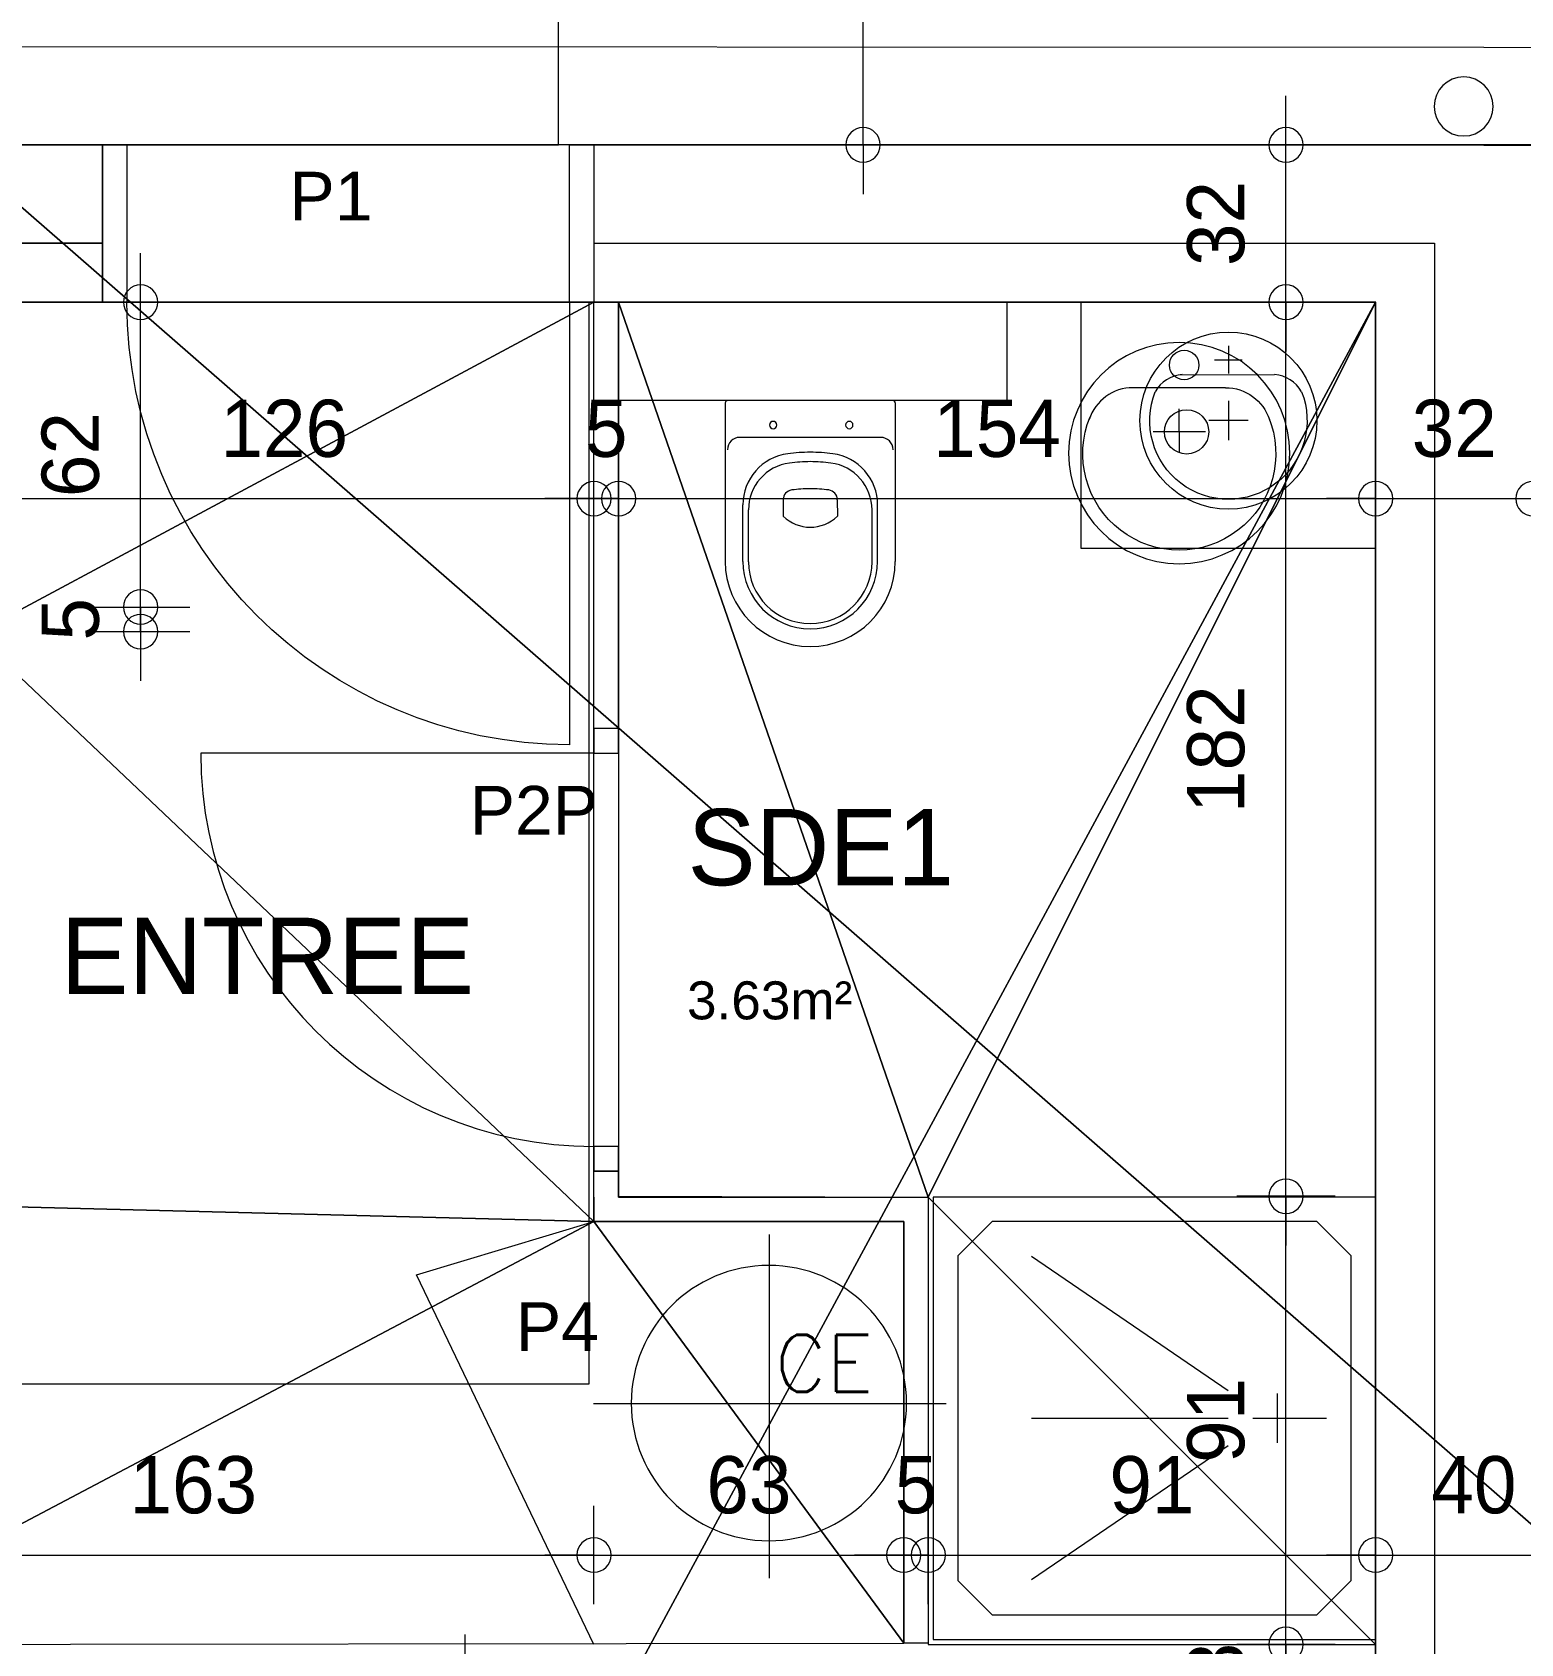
# Model space of a CAD drawing. Header units: metres. Extents: x -36.1 to 26, y -0.1 to 41.9.
# Drawn here: x -4.231 to -1.203, y 8.022 to 11.3 of the extents above; entities that cross this region are included whole.
import ezdxf
from ezdxf.enums import TextEntityAlignment as Align
from ezdxf.lldxf.tags import DXFTag

# ---------------------------------------------------------------- set-up
doc = ezdxf.new("R2010")
doc.units = ezdxf.units.M
doc.header["$MEASUREMENT"] = 0
for name, color, linetype in [('Calque commun', 7, 'Continuous'), ('Calque2', 7, 'Continuous'), ('Calque7', 7, 'Continuous'), ('Calque90', 7, 'Continuous'), ('Textes', 7, 'Continuous')]:
    doc.layers.add(name, color=color, linetype=linetype)
doc.styles.add('Arial4', font='arial.ttf', dxfattribs={"height": 0.077313})
doc.styles.add('Arial5', font='arial.ttf', dxfattribs={"height": 0.098961})
doc.styles.add('Century Gothic', font='GOTHIC.TTF', dxfattribs={"height": 0.155151})
doc.styles.add('Century Gothic Gras', font='txt.shx', dxfattribs={"height": 0.116336})
doc.styles.add('Century Gothic2', font='GOTHIC.TTF', dxfattribs={"height": 0.116363})
tags = doc.linetypes.add('HIDDEN', pattern=[0.375, 0.25, -0.125]).pattern_tags.tags
tags[6:7] = [DXFTag(74, 4), DXFTag(75, 0), DXFTag(340, '0'), DXFTag(46, 1.0), DXFTag(50, 0.0), DXFTag(44, 0.0), DXFTag(45, 0.0)]
tags[4:5] = [DXFTag(74, 4), DXFTag(75, 0), DXFTag(340, '0'), DXFTag(46, 1.0), DXFTag(50, 0.0), DXFTag(44, 0.0), DXFTag(45, 0.0)]
tags = doc.linetypes.add('HIDDEN2', pattern=[0.1875, 0.125, -0.0625]).pattern_tags.tags
tags[6:7] = [DXFTag(74, 4), DXFTag(75, 0), DXFTag(340, '0'), DXFTag(46, 1.0), DXFTag(50, 0.0), DXFTag(44, 0.0), DXFTag(45, 0.0)]
tags[4:5] = [DXFTag(74, 4), DXFTag(75, 0), DXFTag(340, '0'), DXFTag(46, 1.0), DXFTag(50, 0.0), DXFTag(44, 0.0), DXFTag(45, 0.0)]

# ---------------------------------------------------------------- blocks, each defined once
blk = doc.blocks.new('Block8405')
at = {"layer": 'Calque commun', "color": 7, "linetype": 'Continuous', "lineweight": 18}
for p, q in [((-4.3986, 11.0709), (-4.0886, 11.0709)), ((-3.0886, 11.0709), (-1.1786, 11.0709))]:
    blk.add_line(p, q, dxfattribs=at)
at = {"layer": 'Calque commun', "color": 7, "linetype": 'Continuous', "lineweight": 9}
for p, q in [((-4.5986, 10.8709), (-4.0886, 10.8709)), ((-3.0886, 10.8709), (-1.3786, 10.8709)), ((-4.7186, 10.7509), (-4.0886, 10.7509)), ((-3.0886, 10.7509), (-1.4986, 10.7509))]:
    blk.add_line(p, q, dxfattribs=at)
blk = doc.blocks.new('Block8406')
at = {"layer": 'Calque commun', "color": 7, "linetype": 'Continuous', "lineweight": 9}
for p, q in [((-1.3786, 10.8709), (-1.3786, 4.671)), ((-1.4986, 10.7509), (-1.4986, 4.671))]:
    blk.add_line(p, q, dxfattribs=at)
blk = doc.blocks.new('@PRES_1_$$_1-29')
at = {"layer": 'Calque commun', "color": 5, "linetype": 'Continuous', "lineweight": 9}
blk.add_line((0.05, 0.32), (0.05, 1.22), dxfattribs=at)
at = {"layer": 'Calque commun', "color": 5, "linetype": 'Continuous', "lineweight": 9, "extrusion": (0, 0, -1)}
blk.add_arc((-0.05, 0.32), 0.9, 90, 180, dxfattribs=at)
at = {"layer": 'Calque commun', "color": 5, "linetype": 'Continuous', "lineweight": 9}
mesh = blk.add_polyface(dxfattribs=at)
corners = [(0, 0), (0, 0.32), (0.05, 0.32), (0.05, 0)]
mesh.append_faces([[corners[k] for k in face] for face in [(0, 1, 2, 3)]], dxfattribs={"color": 5})
mesh = blk.add_polyface(dxfattribs=at)
corners = [(0.95, 0), (0.95, 0.32), (1, 0.32), (1, 0)]
mesh.append_faces([[corners[k] for k in face] for face in [(0, 1, 2, 3)]], dxfattribs={"color": 5})
blk = doc.blocks.new('@PRES_1_$$_1-20')
at = {"layer": 'Calque commun', "color": 7, "linetype": 'Continuous', "lineweight": 9}
blk.add_line((0, 0), (0, 0.32), dxfattribs=at)
blk = doc.blocks.new('@PRES_1_$$_1-21')
at = {"layer": 'Calque commun', "color": 7, "linetype": 'Continuous', "lineweight": 9}
blk.add_line((0, 0), (0, 0.32), dxfattribs=at)
blk = doc.blocks.new('INTER_2D_COMB11')
at = {"layer": 'Calque commun', "color": 0, "linetype": 'ByBlock', "lineweight": -2}
blk.add_blockref('@PRES_1_$$_1-29', (0, 0), dxfattribs=at)
at = {"layer": 'Calque7', "color": 0, "linetype": 'ByBlock', "lineweight": -2}
blk.add_blockref('@PRES_1_$$_1-20', (0, 0), dxfattribs=at)
at = {"layer": 'Calque7', "color": 0, "linetype": 'ByBlock', "lineweight": -2, "extrusion": (0, 0, -1), "xscale": -1, "yscale": -1, "zscale": -1, "rotation": -180}
blk.add_blockref('@PRES_1_$$_1-21', (-1, 0), dxfattribs=at)
blk = doc.blocks.new('PLACED_COMB11')
at = {"layer": 'Calque commun', "color": 0, "linetype": 'ByBlock', "lineweight": -2}
blk.add_blockref('INTER_2D_COMB11', (0, 0), dxfattribs=at)
blk = doc.blocks.new('douche90')
at = {"layer": 'Calque90', "color": 6, "linetype": 'Continuous', "lineweight": 9}
for p, q in [((0, 0, -10), (0, 0.9, -10)), ((0, 0.9, -10), (0.9, 0.9, -10)), ((0.9, 0.9, -10), (0.9, 0, -10)), ((0.05, 0.7803, -10), (0.1197, 0.85, -10)), ((0.1197, 0.85, -10), (0.7803, 0.85, -10)), ((0.7803, 0.85, -10), (0.85, 0.7803, -10)), ((0.05, 0.1197, -10), (0.05, 0.7803, -10)), ((0.3, 0.5058, -10), (0.7, 0.7788, -10)), ((0.85, 0.7803, -10), (0.85, 0.1197, -10)), ((0.2, 0.5, -10), (0.2, 0.4, -10)), ((0.25, 0.45, -10), (0.1, 0.45, -10)), ((0.7, 0.45, -10), (0.3, 0.45, -10)), ((0.3, 0.3942, -10), (0.7, 0.1212, -10)), ((0.1197, 0.05, -10), (0.05, 0.1197, -10)), ((0.85, 0.1197, -10), (0.7803, 0.05, -10)), ((0.7803, 0.05, -10), (0.1197, 0.05, -10)), ((0.9, 0, -10), (0, 0, -10))]:
    blk.add_line(p, q, dxfattribs=at)
blk = doc.blocks.new('@PRES_1_$$_1-30')
at = {"layer": 'Calque commun', "color": 5, "linetype": 'Continuous', "lineweight": 9}
blk.add_line((0.05, 0.05), (0.05, 0.85), dxfattribs=at)
at = {"layer": 'Calque commun', "color": 5, "linetype": 'Continuous', "lineweight": 9, "extrusion": (0, 0, -1)}
blk.add_arc((-0.05, 0.05), 0.8, 90, 180, dxfattribs=at)
at = {"layer": 'Calque commun', "color": 5, "linetype": 'Continuous', "lineweight": 9}
mesh = blk.add_polyface(dxfattribs=at)
corners = [(0, 0), (0, 0.05), (0.05, 0.05), (0.05, 0)]
mesh.append_faces([[corners[k] for k in face] for face in [(0, 1, 2, 3)]], dxfattribs={"color": 5})
mesh = blk.add_polyface(dxfattribs=at)
corners = [(0.85, 0), (0.85, 0.05), (0.9, 0.05), (0.9, 0)]
mesh.append_faces([[corners[k] for k in face] for face in [(0, 1, 2, 3)]], dxfattribs={"color": 5})
blk = doc.blocks.new('@PRES_1_$$_1-31')
at = {"layer": 'Calque commun', "color": 0, "linetype": 'Continuous', "lineweight": 9}
blk.add_line((0, 0), (0, 0.05), dxfattribs=at)
blk = doc.blocks.new('@PRES_1_$$_1-32')
at = {"layer": 'Calque commun', "color": 0, "linetype": 'Continuous', "lineweight": 9}
blk.add_line((0, 0), (0, 0.05), dxfattribs=at)
blk = doc.blocks.new('INTER_2D_COMB12')
at = {"layer": 'Calque commun', "color": 0, "linetype": 'ByBlock', "lineweight": -2}
blk.add_blockref('@PRES_1_$$_1-30', (0, 0), dxfattribs=at)
at = {"layer": 'Calque commun', "color": 15, "linetype": 'ByBlock', "lineweight": -2}
blk.add_blockref('@PRES_1_$$_1-31', (0, 0), dxfattribs=at)
at = {"layer": 'Calque commun', "color": 15, "linetype": 'ByBlock', "lineweight": -2, "extrusion": (0, 0, -1), "xscale": -1, "yscale": -1, "zscale": -1, "rotation": -180}
blk.add_blockref('@PRES_1_$$_1-32', (-0.9, 0), dxfattribs=at)
blk = doc.blocks.new('PLACED_COMB12')
at = {"layer": 'Calque commun', "color": 0, "linetype": 'ByBlock', "lineweight": -2}
blk.add_blockref('INTER_2D_COMB12', (0, 0), dxfattribs=at)
blk = doc.blocks.new('120x220')
at = {"layer": 'Calque commun', "color": 7, "linetype": 'HIDDEN', "lineweight": 9}
mesh = blk.add_polyface(dxfattribs=at)
corners = [(0, 2.2), (0, 0), (1.2, 0), (1.2, 2.2)]
mesh.append_faces([[corners[k] for k in face] for face in [(0, 1, 2, 3)]], dxfattribs={"color": 7})
blk = doc.blocks.new('new53')
at = {"layer": 'Calque commun', "color": 5, "linetype": 'Continuous', "lineweight": 9}
blk.add_arc((0, 0), 0.5, 0, 359.9994, dxfattribs=at)
blk = doc.blocks.new('new54')
at = {"layer": 'Calque commun', "color": 5, "linetype": 'Continuous', "lineweight": 9}
blk.add_arc((0, 0), 0.5, 0, 359.9994, dxfattribs=at)
blk = doc.blocks.new('DimLine13255')
at = {"layer": 'Calque commun', "color": 5, "linetype": 'Continuous', "lineweight": 9}
for p, q in [((-2.5411, 12.8909), (-2.5411, 12.9909)), ((-2.6411, 12.8909), (-2.4411, 12.8909)), ((-2.5411, 11.0709), (-2.5411, 12.8909)), ((-2.6411, 11.0709), (-2.4411, 11.0709)), ((-2.5411, 11.0709), (-2.5411, 10.9709))]:
    blk.add_line(p, q, dxfattribs=at)
at = {"layer": 'Calque commun', "color": 5, "linetype": 'Continuous', "lineweight": 9, "xscale": 0.07000000029802322, "yscale": 0.07000000029802322, "zscale": 0.07000000029802322, "rotation": 90}
for name, p in [('new54', (-2.5411, 12.8909)), ('new53', (-2.5411, 11.0709))]:
    blk.add_blockref(name, p, dxfattribs=at)
at = {"layer": 'Calque commun', "color": 5, "linetype": 'Continuous', "lineweight": 9, "style": 'Century Gothic2'}
blk.add_text('182', height=0.11636, rotation=90, dxfattribs=at).set_placement((-2.5911, 11.9809), align=Align.BOTTOM_CENTER)
blk = doc.blocks.new('new67')
at = {"layer": 'Calque commun', "color": 5, "linetype": 'Continuous', "lineweight": 9}
blk.add_arc((0, 0), 0.5, 0, 359.9994, dxfattribs=at)
blk = doc.blocks.new('new68')
at = {"layer": 'Calque commun', "color": 5, "linetype": 'Continuous', "lineweight": 9}
blk.add_arc((0, 0), 0.5, 0, 359.9994, dxfattribs=at)
blk = doc.blocks.new('DimLine13311')
at = {"layer": 'Calque commun', "color": 5, "linetype": 'Continuous', "lineweight": 9}
for p, q in [((-4.3486, 10.2513), (-4.3486, 10.4513)), ((-3.0886, 10.2513), (-3.0886, 10.4513)), ((-4.3486, 10.3513), (-4.4486, 10.3513)), ((-4.3486, 10.3513), (-3.0886, 10.3513)), ((-3.0886, 10.3513), (-2.9886, 10.3513))]:
    blk.add_line(p, q, dxfattribs=at)
at = {"layer": 'Calque commun', "color": 5, "linetype": 'Continuous', "lineweight": 9, "xscale": 0.07000000029802322, "yscale": 0.07000000029802322, "zscale": 0.07000000029802322}
for name, p in [('new67', (-4.3486, 10.3513)), ('new68', (-3.0886, 10.3513))]:
    blk.add_blockref(name, p, dxfattribs=at)
at = {"layer": 'Calque commun', "color": 5, "linetype": 'Continuous', "lineweight": 9, "style": 'Century Gothic2'}
blk.add_text('126', height=0.11636, dxfattribs=at).set_placement((-3.7186, 10.4013), align=Align.BOTTOM_CENTER)
blk = doc.blocks.new('new145')
at = {"layer": 'Calque commun', "color": 5, "linetype": 'Continuous', "lineweight": 9}
blk.add_arc((0, 0), 0.5, 0, 359.9994, dxfattribs=at)
blk = doc.blocks.new('new146')
at = {"layer": 'Calque commun', "color": 5, "linetype": 'Continuous', "lineweight": 9}
blk.add_arc((0, 0), 0.5, 0, 359.9994, dxfattribs=at)
blk = doc.blocks.new('DimLine13817')
at = {"layer": 'Calque commun', "color": 5, "linetype": 'Continuous', "lineweight": 9}
for p, q in [((-4.7186, 8.1026), (-4.7186, 8.3026)), ((-3.0886, 8.1026), (-3.0886, 8.3026)), ((-4.7186, 8.2026), (-4.8186, 8.2026)), ((-4.7186, 8.2026), (-3.0886, 8.2026)), ((-3.0886, 8.2026), (-2.9886, 8.2026))]:
    blk.add_line(p, q, dxfattribs=at)
at = {"layer": 'Calque commun', "color": 5, "linetype": 'Continuous', "lineweight": 9, "xscale": 0.07000000029802322, "yscale": 0.07000000029802322, "zscale": 0.07000000029802322}
for name, p in [('new145', (-4.7186, 8.2026)), ('new146', (-3.0886, 8.2026))]:
    blk.add_blockref(name, p, dxfattribs=at)
at = {"layer": 'Calque commun', "color": 5, "linetype": 'Continuous', "lineweight": 9, "style": 'Century Gothic2'}
blk.add_text('163', height=0.11636, dxfattribs=at).set_placement((-3.9036, 8.2526), align=Align.BOTTOM_CENTER)
blk = doc.blocks.new('new147')
at = {"layer": 'Calque commun', "color": 5, "linetype": 'Continuous', "lineweight": 9}
blk.add_arc((0, 0), 0.5, 0, 359.9994, dxfattribs=at)
blk = doc.blocks.new('new148')
at = {"layer": 'Calque commun', "color": 5, "linetype": 'Continuous', "lineweight": 9}
blk.add_arc((0, 0), 0.5, 0, 359.9994, dxfattribs=at)
blk = doc.blocks.new('DimLine13825')
at = {"layer": 'Calque commun', "color": 5, "linetype": 'Continuous', "lineweight": 9}
for p, q in [((-3.0886, 8.1026), (-3.0886, 8.3026)), ((-2.4586, 8.1026), (-2.4586, 8.3026)), ((-3.0886, 8.2026), (-3.1886, 8.2026)), ((-3.0886, 8.2026), (-2.4586, 8.2026)), ((-2.4586, 8.2026), (-2.3586, 8.2026))]:
    blk.add_line(p, q, dxfattribs=at)
at = {"layer": 'Calque commun', "color": 5, "linetype": 'Continuous', "lineweight": 9, "xscale": 0.07000000029802322, "yscale": 0.07000000029802322, "zscale": 0.07000000029802322}
for name, p in [('new147', (-3.0886, 8.2026)), ('new148', (-2.4586, 8.2026))]:
    blk.add_blockref(name, p, dxfattribs=at)
at = {"layer": 'Calque commun', "color": 5, "linetype": 'Continuous', "lineweight": 9, "style": 'Century Gothic2'}
blk.add_text('63', height=0.11636, dxfattribs=at).set_placement((-2.7736, 8.2526), align=Align.BOTTOM_CENTER)
blk = doc.blocks.new('new149')
at = {"layer": 'Calque commun', "color": 5, "linetype": 'Continuous', "lineweight": 9}
blk.add_arc((0, 0), 0.5, 0, 359.9994, dxfattribs=at)
blk = doc.blocks.new('new150')
at = {"layer": 'Calque commun', "color": 5, "linetype": 'Continuous', "lineweight": 9}
blk.add_arc((0, 0), 0.5, 0, 359.9994, dxfattribs=at)
blk = doc.blocks.new('DimLine13833')
at = {"layer": 'Calque commun', "color": 5, "linetype": 'Continuous', "lineweight": 9}
for p, q in [((-2.4586, 8.1026), (-2.4586, 8.3026)), ((-2.4086, 8.1026), (-2.4086, 8.3026)), ((-2.4586, 8.2026), (-2.5586, 8.2026)), ((-2.4586, 8.2026), (-2.4086, 8.2026)), ((-2.4086, 8.2026), (-2.3086, 8.2026))]:
    blk.add_line(p, q, dxfattribs=at)
at = {"layer": 'Calque commun', "color": 5, "linetype": 'Continuous', "lineweight": 9, "xscale": 0.07000000029802322, "yscale": 0.07000000029802322, "zscale": 0.07000000029802322}
for name, p in [('new149', (-2.4586, 8.2026)), ('new150', (-2.4086, 8.2026))]:
    blk.add_blockref(name, p, dxfattribs=at)
at = {"layer": 'Calque commun', "color": 5, "linetype": 'Continuous', "lineweight": 9, "style": 'Century Gothic2'}
blk.add_text('5', height=0.1164, dxfattribs=at).set_placement((-2.4336, 8.2526), align=Align.BOTTOM_CENTER)
blk = doc.blocks.new('new151')
at = {"layer": 'Calque commun', "color": 5, "linetype": 'Continuous', "lineweight": 9}
blk.add_arc((0, 0), 0.5, 0, 359.9994, dxfattribs=at)
blk = doc.blocks.new('new152')
at = {"layer": 'Calque commun', "color": 5, "linetype": 'Continuous', "lineweight": 9}
blk.add_arc((0, 0), 0.5, 0, 359.9994, dxfattribs=at)
blk = doc.blocks.new('DimLine13841')
at = {"layer": 'Calque commun', "color": 5, "linetype": 'Continuous', "lineweight": 9}
for p, q in [((-2.4086, 8.1026), (-2.4086, 8.3026)), ((-1.4986, 8.1026), (-1.4986, 8.3026)), ((-2.4086, 8.2026), (-2.5086, 8.2026)), ((-2.4086, 8.2026), (-1.4986, 8.2026)), ((-1.4986, 8.2026), (-1.3986, 8.2026))]:
    blk.add_line(p, q, dxfattribs=at)
at = {"layer": 'Calque commun', "color": 5, "linetype": 'Continuous', "lineweight": 9, "xscale": 0.07000000029802322, "yscale": 0.07000000029802322, "zscale": 0.07000000029802322}
for name, p in [('new151', (-2.4086, 8.2026)), ('new152', (-1.4986, 8.2026))]:
    blk.add_blockref(name, p, dxfattribs=at)
at = {"layer": 'Calque commun', "color": 5, "linetype": 'Continuous', "lineweight": 9, "style": 'Century Gothic2'}
blk.add_text('91', height=0.11636, dxfattribs=at).set_placement((-1.9536, 8.2526), align=Align.BOTTOM_CENTER)
blk = doc.blocks.new('ce')
at = {"layer": 'Calque commun', "color": 6, "linetype": 'Continuous', "lineweight": 9}
for p, q in [((0.0007, 0.3427), (0.0007, -0.3562)), ((-0.3566, -0.0007), (0.3605, -0.0007))]:
    blk.add_line(p, q, dxfattribs=at)
blk.add_arc((0, 0), 0.28, 0, 359.9994, dxfattribs=at)
at = {"layer": 'Calque commun', "color": 6, "linetype": 'ByBlock', "lineweight": -2, "style": 'Century Gothic Gras'}
blk.add_text('CE', height=0.11634, rotation=359.9993, dxfattribs=at).set_placement((0.0123, -0.0123), align=Align.BOTTOM_LEFT)
blk = doc.blocks.new('DimLine13857')
at = {"layer": 'Calque commun', "color": 5, "linetype": 'Continuous', "lineweight": 9}
blk.add_line((-1.6809, 7.9409), (-1.6809, 8.0409), dxfattribs=at)
blk = doc.blocks.new('new155')
at = {"layer": 'Calque commun', "color": 5, "linetype": 'Continuous', "lineweight": 9}
blk.add_arc((0, 0), 0.5, 0, 359.9994, dxfattribs=at)
blk = doc.blocks.new('new156')
at = {"layer": 'Calque commun', "color": 5, "linetype": 'Continuous', "lineweight": 9}
blk.add_arc((0, 0), 0.5, 0, 359.9994, dxfattribs=at)
blk = doc.blocks.new('DimLine13865')
at = {"layer": 'Calque commun', "color": 5, "linetype": 'Continuous', "lineweight": 9}
for p, q in [((-1.6809, 8.0209), (-1.6809, 8.1209)), ((-1.5809, 8.0209), (-1.7809, 8.0209)), ((-1.6809, 7.9409), (-1.6809, 8.0209)), ((-1.5809, 7.9409), (-1.7809, 7.9409)), ((-1.6809, 7.9409), (-1.6809, 7.8409))]:
    blk.add_line(p, q, dxfattribs=at)
at = {"layer": 'Calque commun', "color": 5, "linetype": 'Continuous', "lineweight": 9, "xscale": 0.07000000029802322, "yscale": 0.07000000029802322, "zscale": 0.07000000029802322, "rotation": 90}
for name, p in [('new156', (-1.6809, 8.0209)), ('new155', (-1.6809, 7.9409))]:
    blk.add_blockref(name, p, dxfattribs=at)
at = {"layer": 'Calque commun', "color": 5, "linetype": 'Continuous', "lineweight": 9, "style": 'Century Gothic2'}
blk.add_text('8', height=0.1164, rotation=90, dxfattribs=at).set_placement((-1.7309, 7.9809), align=Align.BOTTOM_CENTER)
blk = doc.blocks.new('new157')
at = {"layer": 'Calque commun', "color": 5, "linetype": 'Continuous', "lineweight": 9}
blk.add_arc((0, 0), 0.5, 0, 359.9994, dxfattribs=at)
blk = doc.blocks.new('new158')
at = {"layer": 'Calque commun', "color": 5, "linetype": 'Continuous', "lineweight": 9}
blk.add_arc((0, 0), 0.5, 0, 359.9994, dxfattribs=at)
blk = doc.blocks.new('DimLine13873')
at = {"layer": 'Calque commun', "color": 5, "linetype": 'Continuous', "lineweight": 9}
for p, q in [((-1.6809, 8.9325), (-1.6809, 9.0325)), ((-1.5809, 8.9325), (-1.7809, 8.9325)), ((-1.6809, 8.0209), (-1.6809, 8.9325)), ((-1.5809, 8.0209), (-1.7809, 8.0209)), ((-1.6809, 8.0209), (-1.6809, 7.9209))]:
    blk.add_line(p, q, dxfattribs=at)
at = {"layer": 'Calque commun', "color": 5, "linetype": 'Continuous', "lineweight": 9, "xscale": 0.07000000029802322, "yscale": 0.07000000029802322, "zscale": 0.07000000029802322, "rotation": 90}
for name, p in [('new158', (-1.6809, 8.9325)), ('new157', (-1.6809, 8.0209))]:
    blk.add_blockref(name, p, dxfattribs=at)
at = {"layer": 'Calque commun', "color": 5, "linetype": 'Continuous', "lineweight": 9, "style": 'Century Gothic2'}
blk.add_text('91', height=0.11636, rotation=89.9984, dxfattribs=at).set_placement((-1.7309, 8.4767), align=Align.BOTTOM_CENTER)
blk = doc.blocks.new('new159')
at = {"layer": 'Calque commun', "color": 5, "linetype": 'Continuous', "lineweight": 9}
blk.add_arc((0, 0), 0.5, 0, 359.9994, dxfattribs=at)
blk = doc.blocks.new('new160')
at = {"layer": 'Calque commun', "color": 5, "linetype": 'Continuous', "lineweight": 9}
blk.add_arc((0, 0), 0.5, 0, 359.9994, dxfattribs=at)
blk = doc.blocks.new('DimLine13881')
at = {"layer": 'Calque commun', "color": 5, "linetype": 'Continuous', "lineweight": 9}
for p, q in [((-1.6809, 10.7509), (-1.6809, 10.8509)), ((-1.5809, 10.7509), (-1.7809, 10.7509)), ((-1.6809, 8.9325), (-1.6809, 10.7509)), ((-1.5809, 8.9325), (-1.7809, 8.9325)), ((-1.6809, 8.9325), (-1.6809, 8.8325))]:
    blk.add_line(p, q, dxfattribs=at)
at = {"layer": 'Calque commun', "color": 5, "linetype": 'Continuous', "lineweight": 9, "xscale": 0.07000000029802322, "yscale": 0.07000000029802322, "zscale": 0.07000000029802322, "rotation": 90}
for name, p in [('new160', (-1.6809, 10.7509)), ('new159', (-1.6809, 8.9325))]:
    blk.add_blockref(name, p, dxfattribs=at)
at = {"layer": 'Calque commun', "color": 5, "linetype": 'Continuous', "lineweight": 9, "style": 'Century Gothic2'}
blk.add_text('182', height=0.11636, rotation=90.0008, dxfattribs=at).set_placement((-1.7309, 9.8417), align=Align.BOTTOM_CENTER)
blk = doc.blocks.new('new161')
at = {"layer": 'Calque commun', "color": 5, "linetype": 'Continuous', "lineweight": 9}
blk.add_arc((0, 0), 0.5, 0, 359.9994, dxfattribs=at)
blk = doc.blocks.new('new162')
at = {"layer": 'Calque commun', "color": 5, "linetype": 'Continuous', "lineweight": 9}
blk.add_arc((0, 0), 0.5, 0, 359.9994, dxfattribs=at)
blk = doc.blocks.new('DimLine13889')
at = {"layer": 'Calque commun', "color": 5, "linetype": 'Continuous', "lineweight": 9}
for p, q in [((-1.6809, 11.0709), (-1.6809, 11.1709)), ((-1.5809, 11.0709), (-1.7809, 11.0709)), ((-1.6809, 10.7509), (-1.6809, 11.0709)), ((-1.5809, 10.7509), (-1.7809, 10.7509)), ((-1.6809, 10.7509), (-1.6809, 10.6509))]:
    blk.add_line(p, q, dxfattribs=at)
at = {"layer": 'Calque commun', "color": 5, "linetype": 'Continuous', "lineweight": 9, "xscale": 0.07000000029802322, "yscale": 0.07000000029802322, "zscale": 0.07000000029802322, "rotation": 90}
for name, p in [('new162', (-1.6809, 11.0709)), ('new161', (-1.6809, 10.7509))]:
    blk.add_blockref(name, p, dxfattribs=at)
at = {"layer": 'Calque commun', "color": 5, "linetype": 'Continuous', "lineweight": 9, "style": 'Century Gothic2'}
blk.add_text('32', height=0.11636, rotation=90, dxfattribs=at).set_placement((-1.7309, 10.9109), align=Align.BOTTOM_CENTER)
blk = doc.blocks.new('new169')
at = {"layer": 'Calque commun', "color": 5, "linetype": 'Continuous', "lineweight": 9}
blk.add_arc((0, 0), 0.5, 0, 359.9994, dxfattribs=at)
blk = doc.blocks.new('new170')
at = {"layer": 'Calque commun', "color": 5, "linetype": 'Continuous', "lineweight": 9}
blk.add_arc((0, 0), 0.5, 0, 359.9994, dxfattribs=at)
blk = doc.blocks.new('DimLine13952')
at = {"layer": 'Calque commun', "color": 5, "linetype": 'Continuous', "lineweight": 9}
for p, q in [((-3.0886, 10.2513), (-3.0886, 10.4513)), ((-3.0386, 10.4513), (-3.0386, 10.2513)), ((-3.0886, 10.3513), (-3.1886, 10.3513)), ((-3.0886, 10.3513), (-3.0386, 10.3513)), ((-3.0386, 10.3513), (-2.9386, 10.3513))]:
    blk.add_line(p, q, dxfattribs=at)
at = {"layer": 'Calque commun', "color": 5, "linetype": 'Continuous', "lineweight": 9, "xscale": 0.07000000029802322, "yscale": 0.07000000029802322, "zscale": 0.07000000029802322}
for name, p in [('new169', (-3.0886, 10.3513)), ('new170', (-3.0386, 10.3513))]:
    blk.add_blockref(name, p, dxfattribs=at)
at = {"layer": 'Calque commun', "color": 5, "linetype": 'Continuous', "lineweight": 9, "style": 'Century Gothic2'}
blk.add_text('5', height=0.1164, dxfattribs=at).set_placement((-3.0636, 10.4013), align=Align.BOTTOM_CENTER)
blk = doc.blocks.new('new171')
at = {"layer": 'Calque commun', "color": 5, "linetype": 'Continuous', "lineweight": 9}
blk.add_arc((0, 0), 0.5, 0, 359.9994, dxfattribs=at)
blk = doc.blocks.new('new172')
at = {"layer": 'Calque commun', "color": 5, "linetype": 'Continuous', "lineweight": 9}
blk.add_arc((0, 0), 0.5, 0, 359.9994, dxfattribs=at)
blk = doc.blocks.new('DimLine13960')
at = {"layer": 'Calque commun', "color": 5, "linetype": 'Continuous', "lineweight": 9}
for p, q in [((-3.0386, 10.4513), (-3.0386, 10.2513)), ((-1.4986, 10.4513), (-1.4986, 10.2513)), ((-3.0386, 10.3513), (-3.1386, 10.3513)), ((-3.0386, 10.3513), (-1.4986, 10.3513)), ((-1.4986, 10.3513), (-1.3986, 10.3513))]:
    blk.add_line(p, q, dxfattribs=at)
at = {"layer": 'Calque commun', "color": 5, "linetype": 'Continuous', "lineweight": 9, "xscale": 0.07000000029802322, "yscale": 0.07000000029802322, "zscale": 0.07000000029802322}
for name, p in [('new171', (-3.0386, 10.3513)), ('new172', (-1.4986, 10.3513))]:
    blk.add_blockref(name, p, dxfattribs=at)
at = {"layer": 'Calque commun', "color": 5, "linetype": 'Continuous', "lineweight": 9, "style": 'Century Gothic2'}
blk.add_text('154', height=0.11636, dxfattribs=at).set_placement((-2.2686, 10.4013), align=Align.BOTTOM_CENTER)
blk = doc.blocks.new('new173')
at = {"layer": 'Calque commun', "color": 5, "linetype": 'Continuous', "lineweight": 9}
blk.add_arc((0, 0), 0.5, 0, 359.9994, dxfattribs=at)
blk = doc.blocks.new('new174')
at = {"layer": 'Calque commun', "color": 5, "linetype": 'Continuous', "lineweight": 9}
blk.add_arc((0, 0), 0.5, 0, 359.9994, dxfattribs=at)
blk = doc.blocks.new('DimLine13968')
at = {"layer": 'Calque commun', "color": 5, "linetype": 'Continuous', "lineweight": 9}
for p, q in [((-1.4986, 10.4513), (-1.4986, 10.2513)), ((-1.1786, 10.4513), (-1.1786, 10.2513)), ((-1.4986, 10.3513), (-1.5986, 10.3513)), ((-1.4986, 10.3513), (-1.1786, 10.3513)), ((-1.1786, 10.3513), (-1.0786, 10.3513))]:
    blk.add_line(p, q, dxfattribs=at)
at = {"layer": 'Calque commun', "color": 5, "linetype": 'Continuous', "lineweight": 9, "xscale": 0.07000000029802322, "yscale": 0.07000000029802322, "zscale": 0.07000000029802322}
for name, p in [('new173', (-1.4986, 10.3513)), ('new174', (-1.1786, 10.3513))]:
    blk.add_blockref(name, p, dxfattribs=at)
at = {"layer": 'Calque commun', "color": 5, "linetype": 'Continuous', "lineweight": 9, "style": 'Century Gothic2'}
blk.add_text('32', height=0.11636, dxfattribs=at).set_placement((-1.3386, 10.4013), align=Align.BOTTOM_CENTER)
blk = doc.blocks.new('new211')
at = {"layer": 'Calque commun', "color": 5, "linetype": 'Continuous', "lineweight": 9}
blk.add_arc((0, 0), 0.5, 0, 359.9994, dxfattribs=at)
blk = doc.blocks.new('new212')
at = {"layer": 'Calque commun', "color": 5, "linetype": 'Continuous', "lineweight": 9}
blk.add_arc((0, 0), 0.5, 0, 359.9994, dxfattribs=at)
blk = doc.blocks.new('DimLine14191')
at = {"layer": 'Calque commun', "color": 5, "linetype": 'Continuous', "lineweight": 9}
for p, q in [((-4.0109, 10.1309), (-4.0109, 10.2309)), ((-4.1109, 10.1309), (-3.9109, 10.1309)), ((-4.0109, 10.0809), (-4.0109, 10.1309)), ((-4.1109, 10.0809), (-3.9109, 10.0809)), ((-4.0109, 10.0809), (-4.0109, 9.9809))]:
    blk.add_line(p, q, dxfattribs=at)
at = {"layer": 'Calque commun', "color": 5, "linetype": 'Continuous', "lineweight": 9, "xscale": 0.07000000029802322, "yscale": 0.07000000029802322, "zscale": 0.07000000029802322, "rotation": 90}
for name, p in [('new212', (-4.0109, 10.1309)), ('new211', (-4.0109, 10.0809))]:
    blk.add_blockref(name, p, dxfattribs=at)
at = {"layer": 'Calque commun', "color": 5, "linetype": 'Continuous', "lineweight": 9, "style": 'Century Gothic2'}
blk.add_text('5', height=0.1164, rotation=90, dxfattribs=at).set_placement((-4.0609, 10.1059), align=Align.BOTTOM_CENTER)
blk = doc.blocks.new('new213')
at = {"layer": 'Calque commun', "color": 5, "linetype": 'Continuous', "lineweight": 9}
blk.add_arc((0, 0), 0.5, 0, 359.9994, dxfattribs=at)
blk = doc.blocks.new('new214')
at = {"layer": 'Calque commun', "color": 5, "linetype": 'Continuous', "lineweight": 9}
blk.add_arc((0, 0), 0.5, 0, 359.9994, dxfattribs=at)
blk = doc.blocks.new('DimLine14199')
at = {"layer": 'Calque commun', "color": 5, "linetype": 'Continuous', "lineweight": 9}
for p, q in [((-4.0109, 10.7509), (-4.0109, 10.8509)), ((-4.1109, 10.7509), (-3.9109, 10.7509)), ((-4.0109, 10.1309), (-4.0109, 10.7509)), ((-4.1109, 10.1309), (-3.9109, 10.1309)), ((-4.0109, 10.1309), (-4.0109, 10.0309))]:
    blk.add_line(p, q, dxfattribs=at)
at = {"layer": 'Calque commun', "color": 5, "linetype": 'Continuous', "lineweight": 9, "xscale": 0.07000000029802322, "yscale": 0.07000000029802322, "zscale": 0.07000000029802322, "rotation": 90}
for name, p in [('new214', (-4.0109, 10.7509)), ('new213', (-4.0109, 10.1309))]:
    blk.add_blockref(name, p, dxfattribs=at)
at = {"layer": 'Calque commun', "color": 5, "linetype": 'Continuous', "lineweight": 9, "style": 'Century Gothic2'}
blk.add_text('62', height=0.11636, rotation=90, dxfattribs=at).set_placement((-4.0609, 10.4409), align=Align.BOTTOM_CENTER)
blk = doc.blocks.new('vasque1-2')
at = {"layer": 'Calque2', "color": 6, "linetype": 'Continuous', "lineweight": 9}
for p, q in [((-0.094, -0.092), (0.094, -0.092)), ((0, -0.182), (0, -0.135)), ((-0.0533, -0.182), (0.0533, -0.182)), ((0, -0.182), (0, -0.224))]:
    blk.add_line(p, q, dxfattribs=at)
at = {"layer": 'Calque2', "color": 6, "linetype": 'Continuous', "lineweight": 9, "flags": 128}
for points in [[(0, -0.45, -1), (0, 0)], [(0, 0, -1), (0, -0.45)], [(0.02, -0.046, 1), (-0.04, -0.046, 1), (0.02, -0.046)], [(-0.094, -0.092, 0.324927), (-0.1834, -0.157)], [(0.094, -0.092, -0.324927), (0.1834, -0.157)], [(-0.1814, -0.1514, 1.494518), (0.1814, -0.1514)], [(0.03, -0.182, 1), (-0.06, -0.182, 1), (0.03, -0.182)]]:
    blk.add_lwpolyline(points, format="xyb", dxfattribs=at)
blk = doc.blocks.new('vasqu450')
at = {"layer": 'Calque commun', "color": 6, "linetype": 'Continuous', "lineweight": 9}
blk.add_line((0.1207, 0.1168), (-0.1173, 0.117), dxfattribs=at)
for radius, start, end in [(0.225, 360, 359.9994), (0.2, 158.4, 21.6)]:
    blk.add_arc((0, 0), radius, start, end, dxfattribs=at)
at = {"layer": 'Calque commun', "color": 6, "linetype": 'Continuous', "lineweight": 9, "extrusion": (0, 0, -1)}
for centre, start, end in [((0.112, 0.0327), 28.9734, 86.4066), ((-0.112, 0.0327), 93.5934, 151.0266)]:
    blk.add_arc(centre, 0.0845, start, end, dxfattribs=at)
at = {"layer": 'Calque90', "color": 6, "linetype": 'Continuous', "lineweight": 9}
for p, q in [((0, 0.19), (0, 0.12)), ((0.035, 0.155), (-0.035, 0.155)), ((0, 0.05), (0, -0.05)), ((-0.05, 0), (0.05, 0))]:
    blk.add_line(p, q, dxfattribs=at)
blk = doc.blocks.new('meuble vasque 60x50')
at = {"layer": 'Calque commun', "color": 0, "linetype": 'ByBlock', "lineweight": -2, "xscale": 0.800000011920929, "yscale": 0.800000011920929, "zscale": 0.800000011920929}
blk.add_blockref('vasqu450', (0.2994, -0.241), dxfattribs=at)
at = {"layer": 'Calque commun', "color": 0, "linetype": 'ByBlock', "lineweight": -2}
blk.add_blockref('vasque1-2', (0.3994, -0.0819), dxfattribs=at)
at = {"layer": 'Calque commun', "color": 6, "linetype": 'Continuous', "lineweight": 9}
mesh = blk.add_polyface(dxfattribs=at)
corners = [(-0.0006, -0.0002), (0.5994, -0.0002), (0.5994, -0.5002), (-0.0006, -0.5002)]
mesh.append_faces([[corners[k] for k in face] for face in [(0, 1, 2, 3)]], dxfattribs={"color": 6})
blk = doc.blocks.new('new371')
at = {"layer": 'Calque commun', "color": 5, "linetype": 'Continuous', "lineweight": 9}
blk.add_arc((0, 0), 0.5, 0, 359.9994, dxfattribs=at)
blk = doc.blocks.new('new372')
at = {"layer": 'Calque commun', "color": 5, "linetype": 'Continuous', "lineweight": 9}
blk.add_arc((0, 0), 0.5, 0, 359.9994, dxfattribs=at)
blk = doc.blocks.new('DimLine18491')
at = {"layer": 'Calque commun', "color": 5, "linetype": 'Continuous', "lineweight": 9}
for p, q in [((-3.3503, 7.9409), (-3.3503, 8.0409)), ((-3.2503, 7.9409), (-3.4503, 7.9409)), ((-3.3503, 7.3409), (-3.3503, 7.9409)), ((-3.2503, 7.3409), (-3.4503, 7.3409)), ((-3.3503, 7.3409), (-3.3503, 7.2409))]:
    blk.add_line(p, q, dxfattribs=at)
at = {"layer": 'Calque commun', "color": 5, "linetype": 'Continuous', "lineweight": 9, "xscale": 0.07000000029802322, "yscale": 0.07000000029802322, "zscale": 0.07000000029802322, "rotation": 90}
for name, p in [('new372', (-3.3503, 7.9409)), ('new371', (-3.3503, 7.3409))]:
    blk.add_blockref(name, p, dxfattribs=at)
at = {"layer": 'Calque commun', "color": 5, "linetype": 'Continuous', "lineweight": 9, "style": 'Century Gothic2'}
blk.add_text('60', height=0.11636, rotation=90, dxfattribs=at).set_placement((-3.4003, 7.6409), align=Align.BOTTOM_CENTER)
blk = doc.blocks.new('wc suspendu')
at = {"layer": 'Calque commun', "color": 15, "linetype": 'Continuous', "lineweight": 9}
for p, q in [((-0.173, -0.0497), (-0.173, -0.0515)), ((-0.173, -0.0497), (-0.173, -0.372)), ((0.168, -0.0447), (-0.168, -0.0447)), ((0.173, -0.0497), (0.173, -0.0515)), ((0.173, -0.0497), (0.173, -0.372)), ((0.1434, -0.1197), (-0.1434, -0.1197)), ((-0.137, -0.372), (-0.137, -0.2571)), ((-0.055, -0.2465), (-0.0551, -0.2797)), ((0.055, -0.2465), (0.0551, -0.2797)), ((0.137, -0.372), (0.137, -0.2571)), ((-0.1257, -0.3727), (-0.1257, -0.2673)), ((0.1257, -0.3727), (0.1257, -0.2673))]:
    blk.add_line(p, q, dxfattribs=at)
for centre, radius, start, end in [((-0.168, -0.0497), 0.005, 90, 180), ((0.168, -0.0497), 0.005, 0, 90), ((-0.0756, -0.0946), 0.0075, 0, 359.9994), ((0.0794, -0.0946), 0.0075, 0, 359.9994), ((-0.1434, -0.1447), 0.025, 90, 180), ((0.1434, -0.1447), 0.025, 0, 90), ((-0.032, -0.2571), 0.105, 97.505, 180), ((0, -0.5), 0.35, 90, 97.505), ((0, -0.5), 0.35, 82.495, 90), ((0.032, -0.2571), 0.105, 0, 82.495), ((-0.0294, -0.2673), 0.0963, 97.505, 180), ((0, -0.4902), 0.3211, 90, 97.505), ((0, -0.4902), 0.3211, 82.495, 90), ((0.0294, -0.2673), 0.0963, 0, 82.495), ((-0.035, -0.2465), 0.02, 97.8621, 180), ((0, -0.5), 0.2759, 90, 97.8622), ((0, -0.5), 0.2759, 82.1379, 90), ((0.035, -0.2465), 0.02, 0, 82.1378), ((0, -0.2241), 0.0783, 225.2695, 314.7305), ((0, -0.372), 0.173, 180, 270), ((0, -0.372), 0.137, 180, 270), ((0, -0.3727), 0.1257, 180, 270), ((0, -0.372), 0.137, 270, 0), ((0, -0.372), 0.173, 270, 0), ((0, -0.3727), 0.1257, 270, 0)]:
    blk.add_arc(centre, radius, start, end, dxfattribs=at)
blk = doc.blocks.new('new407')
at = {"layer": 'Calque commun', "color": 5, "linetype": 'Continuous', "lineweight": 9}
blk.add_arc((0, 0), 0.5, 0, 359.9994, dxfattribs=at)
blk = doc.blocks.new('new408')
at = {"layer": 'Calque commun', "color": 5, "linetype": 'Continuous', "lineweight": 9}
blk.add_arc((0, 0), 0.5, 0, 359.9994, dxfattribs=at)
blk = doc.blocks.new('DimLine19610')
at = {"layer": 'Calque commun', "color": 5, "linetype": 'Continuous', "lineweight": 9}
for p, q in [((-1.4986, 8.1026), (-1.4986, 8.3026)), ((-1.0986, 8.1026), (-1.0986, 8.3026)), ((-1.4986, 8.2026), (-1.5986, 8.2026)), ((-1.4986, 8.2026), (-1.0986, 8.2026)), ((-1.0986, 8.2026), (-0.9986, 8.2026))]:
    blk.add_line(p, q, dxfattribs=at)
at = {"layer": 'Calque commun', "color": 5, "linetype": 'Continuous', "lineweight": 9, "xscale": 0.07000000029802322, "yscale": 0.07000000029802322, "zscale": 0.07000000029802322}
for name, p in [('new407', (-1.4986, 8.2026)), ('new408', (-1.0986, 8.2026))]:
    blk.add_blockref(name, p, dxfattribs=at)
at = {"layer": 'Calque commun', "color": 5, "linetype": 'Continuous', "lineweight": 9, "style": 'Century Gothic2'}
blk.add_text('40', height=0.11636, dxfattribs=at).set_placement((-1.2986, 8.2526), align=Align.BOTTOM_CENTER)

msp = doc.modelspace()

# ---------------------------------------------------------------- linework, layer by layer
at = {"layer": 'Calque commun', "color": 12, "linetype": 'Continuous', "lineweight": 18}
for p, q in [((-4.0886, 11.0709), (-4.0886, 10.8709)), ((-3.0886, 11.0709), (-3.0886, 10.8709)), ((-4.0886, 10.8709), (-4.5986, 10.8709)), ((-3.0786, 10.8709), (-1.3786, 10.8709)), ((-1.3786, 10.8709), (-1.3786, 4.671)), ((-1.3786, 10.8709), (-1.3786, 4.671))]:
    msp.add_line(p, q, dxfattribs=at)
at = {"layer": 'Calque commun', "color": 15, "linetype": 'Continuous', "lineweight": 18}
for p, q in [((-3.0886, 10.7509), (-3.0386, 10.7509)), ((-3.0886, 9.8837), (-3.0886, 10.7509)), ((-3.0386, 9.8837), (-3.0386, 10.7509)), ((-3.0886, 8.9309), (-3.0886, 8.9837)), ((-3.0386, 8.9309), (-3.0386, 8.9837)), ((-3.0886, 8.9309), (-3.0886, 8.8809)), ((-3.0386, 8.9309), (-2.4086, 8.9309)), ((-2.4086, 8.9309), (-2.4086, 8.0235)), ((-3.0886, 8.8809), (-2.4586, 8.8809)), ((-2.4586, 8.8809), (-2.4586, 8.0235)), ((-2.4086, 8.0235), (-2.4586, 8.0235))]:
    msp.add_line(p, q, dxfattribs=at)
at = {"layer": 'Calque commun', "color": 7, "linetype": 'Continuous', "lineweight": 9}
for p, q in [((-3.4497, 8.7727), (-3.0886, 8.8809)), ((-3.0886, 8.0209), (-3.4497, 8.7727))]:
    msp.add_line(p, q, dxfattribs=at)
at = {"layer": 'Calque commun', "color": 11, "linetype": 'Continuous', "lineweight": 18}
msp.add_arc((-1.3193, 11.1489), 0.06, 90, 89.9994, dxfattribs=at)

# ---------------------------------------------------------------- block references
at = {"layer": 'Calque commun', "color": 0, "linetype": 'ByBlock', "lineweight": -2}
for name, p in [('120x220', (-4.3608, 11.0709)), ('Block8405', (0, 0)), ('Block8406', (0, 0)), ('120x220', (-4.2986, 8.5509)), ('wc suspendu', (-2.6486, 10.5956)), ('ce', (-2.7328, 8.5117))]:
    msp.add_blockref(name, p, dxfattribs=at)
at = {"layer": 'Calque commun', "color": 5, "linetype": 'Continuous', "lineweight": 9}
for name in ['DimLine13255', 'DimLine13889', 'DimLine14199', 'DimLine13881', 'DimLine13311', 'DimLine13968', 'DimLine13952', 'DimLine13960', 'DimLine14191', 'DimLine13873', 'DimLine13817', 'DimLine13825', 'DimLine13833', 'DimLine13841', 'DimLine19610', 'DimLine13865', 'DimLine18491', 'DimLine13857']:
    msp.add_blockref(name, (0, 0), dxfattribs=at)
at = {"layer": 'Calque commun', "color": 0, "linetype": 'ByBlock', "lineweight": -2, "rotation": 180}
msp.add_blockref('PLACED_COMB11', (-3.0886, 11.0709), dxfattribs=at)
at = {"layer": 'Calque commun', "color": 0, "linetype": 'ByBlock', "lineweight": -2, "extrusion": (0, 0, -1), "xscale": -1, "yscale": -1, "zscale": -1}
for name, p, rotation in [('meuble vasque 60x50', (1.4986, 10.7509), -180), ('PLACED_COMB12', (3.0386, 9.8837), 89.99999999999999), ('douche90', (1.4986, 8.0309), -180)]:
    msp.add_blockref(name, p, dxfattribs=dict(at, rotation=rotation))

# ---------------------------------------------------------------- texts
at = {"layer": 'Textes', "color": 5, "linetype": 'ByBlock', "lineweight": -2, "style": 'Arial5'}
for s, p in [('P1', (-3.7081, 10.8874)), ('P2P', (-3.3415, 9.6384)), ('P4', (-3.2475, 8.5881))]:
    msp.add_text(s, height=0.09896, dxfattribs=at).set_placement(p, align=Align.BOTTOM_LEFT)
at = {"layer": 'Textes', "color": 5, "linetype": 'ByBlock', "lineweight": -2, "style": 'Century Gothic'}
msp.add_text('SDE1', height=0.15515, dxfattribs=at).set_placement((-2.3562, 9.7201), align=Align.TOP_RIGHT)
msp.add_text('ENTREE', height=0.15515, dxfattribs=at).set_placement((-4.1738, 9.4989), align=Align.TOP_LEFT)
at = {"layer": 'Textes', "color": 9, "linetype": 'ByBlock', "lineweight": -2, "style": 'Arial4'}
msp.add_text('3.63m²', height=0.07731, dxfattribs=at).set_placement((-2.8993, 9.269), align=Align.BOTTOM_LEFT)

# ---------------------------------------------------------------- meshes
at = {"layer": 'Calque commun', "color": 7, "linetype": 'Continuous', "lineweight": 9}
mesh = msp.add_polyface(dxfattribs=at)
corners = [(25.9622, 41.8575), (-34.0378, 41.8575), (-34.0378, -0.1425), (25.9622, -0.1425)]
mesh.append_faces([[corners[k] for k in face] for face in [(0, 1, 2, 3)]], dxfattribs={"color": 7})
at = {"layer": 'Calque commun', "color": 9, "linetype": 'Continuous', "lineweight": 9}
mesh = msp.add_polyface(dxfattribs=at)
corners = [(-10.9986, 3.8909), (-4.3986, 4.471), (-4.3986, 11.0709), (8.4414, 14.471), (1.8414, 14.471), (1.8414, 11.0709), (-10.9986, 12.8909), (-4.3986, 3.8909), (-4.3986, 12.8909), (2.0214, 5.471), (8.4414, 5.471), (2.0214, 4.471)]
mesh.append_faces([[corners[k] for k in face] for face in [(6, 2, 8), (9, 1, 11)]], dxfattribs={"vtx0": -1, "color": 9})
mesh.append_faces([[corners[k] for k in face] for face in [(3, 5, 10), (10, 5, 9)]], dxfattribs={"vtx0": -1, "vtx1": -1, "color": 9})
mesh.append_faces([[corners[k] for k in face] for face in [(0, 1, 2), (9, 2, 1)]], dxfattribs={"vtx0": -1, "vtx1": -1, "vtx2": -1, "color": 9})
mesh.append_faces([[corners[k] for k in face] for face in [(9, 5, 2)]], dxfattribs={"vtx0": -1, "vtx2": -1, "color": 9})
mesh.append_faces([[corners[k] for k in face] for face in [(6, 0, 2)]], dxfattribs={"vtx1": -1, "vtx2": -1, "color": 9})
mesh.append_faces([[corners[k] for k in face] for face in [(3, 4, 5), (0, 7, 1)]], dxfattribs={"vtx2": -1, "color": 9})
mesh = msp.add_polyface(dxfattribs=at)
corners = [(-4.7186, 4.791), (-1.4986, 10.7509), (-4.7186, 10.7509), (-10.6786, 12.5709), (-10.6786, 4.2109), (-1.4986, 4.791), (-4.7186, 4.2109), (-4.7186, 12.559)]
mesh.append_faces([[corners[k] for k in face] for face in [(2, 3, 2), (0, 2, 4)]], dxfattribs={"vtx0": -1, "vtx1": -1, "vtx2": -1, "color": 9})
mesh.append_faces([[corners[k] for k in face] for face in [(0, 1, 2)]], dxfattribs={"vtx0": -1, "vtx2": -1, "color": 9})
mesh.append_faces([[corners[k] for k in face] for face in [(6, 0, 4)]], dxfattribs={"vtx1": -1, "color": 9})
mesh.append_faces([[corners[k] for k in face] for face in [(3, 4, 2)]], dxfattribs={"vtx1": -1, "vtx2": -1, "color": 9})
mesh.append_faces([[corners[k] for k in face] for face in [(0, 5, 1), (2, 1, 2), (2, 7, 3)]], dxfattribs={"vtx2": -1, "color": 9})
at = {"layer": 'Calque commun', "color": 16, "linetype": 'HIDDEN2', "lineweight": 9}
mesh = msp.add_polyface(dxfattribs=at)
corners = [(1.8414, 11.268), (1.8414, 11.068), (-4.3986, 11.0709), (-4.3986, 11.2709)]
mesh.append_faces([[corners[k] for k in face] for face in [(0, 1, 2, 3)]], dxfattribs={"color": 16})
at = {"layer": 'Calque commun', "color": 9, "linetype": 'Continuous', "lineweight": 9}
mesh = msp.add_polyface(dxfattribs=at)
corners = [(-10.6786, 4.2109), (-8.8286, 8.9209), (-10.6786, 9.5809), (-8.8286, 9.5809), (-4.6686, 10.0759), (-4.6686, 8.9209), (-4.3486, 10.0759), (-4.3486, 10.7509), (-3.0886, 10.7509), (-4.7186, 4.2109), (-3.0886, 8.8809), (-4.7186, 8.0209), (-2.4586, 8.0235), (-2.4586, 8.8809)]
mesh.append_faces([[corners[k] for k in face] for face in [(0, 1, 2)]], dxfattribs={"vtx0": -1, "vtx1": -1, "color": 9})
mesh.append_faces([[corners[k] for k in face] for face in [(5, 10, 6), (5, 11, 10)]], dxfattribs={"vtx0": -1, "vtx1": -1, "vtx2": -1, "color": 9})
mesh.append_faces([[corners[k] for k in face] for face in [(6, 10, 8)]], dxfattribs={"vtx0": -1, "vtx2": -1, "color": 9})
mesh.append_faces([[corners[k] for k in face] for face in [(4, 5, 6), (7, 6, 8), (13, 10, 12)]], dxfattribs={"vtx1": -1, "color": 9})
mesh.append_faces([[corners[k] for k in face] for face in [(0, 9, 1), (11, 12, 10), (5, 1, 11), (9, 11, 1)]], dxfattribs={"vtx1": -1, "vtx2": -1, "color": 9})
mesh.append_faces([[corners[k] for k in face] for face in [(1, 3, 2)]], dxfattribs={"vtx2": -1, "color": 9})
mesh = msp.add_polyface(dxfattribs=at)
corners = [(-2.4086, 8.9309), (-1.4986, 8.0209), (-1.4986, 10.7509), (-2.4086, 8.0209), (-3.0386, 10.7509), (-3.0386, 8.9323)]
mesh.append_faces([[corners[k] for k in face] for face in [(0, 4, 5)]], dxfattribs={"vtx0": -1, "color": 9})
mesh.append_faces([[corners[k] for k in face] for face in [(0, 1, 2), (0, 2, 4)]], dxfattribs={"vtx0": -1, "vtx2": -1, "color": 9})
mesh.append_faces([[corners[k] for k in face] for face in [(0, 3, 1)]], dxfattribs={"vtx2": -1, "color": 9})
at = {"layer": 'Calque commun', "color": 7, "linetype": 'Continuous', "lineweight": 9}
mesh = msp.add_polyface(dxfattribs=at)
corners = [(-2.2486, 10.5509), (-3.0386, 10.5509), (-3.0386, 10.7509), (-2.2486, 10.7509)]
mesh.append_faces([[corners[k] for k in face] for face in [(0, 1, 2, 3)]], dxfattribs={"color": 7})

doc.saveas('drawing.dxf')
